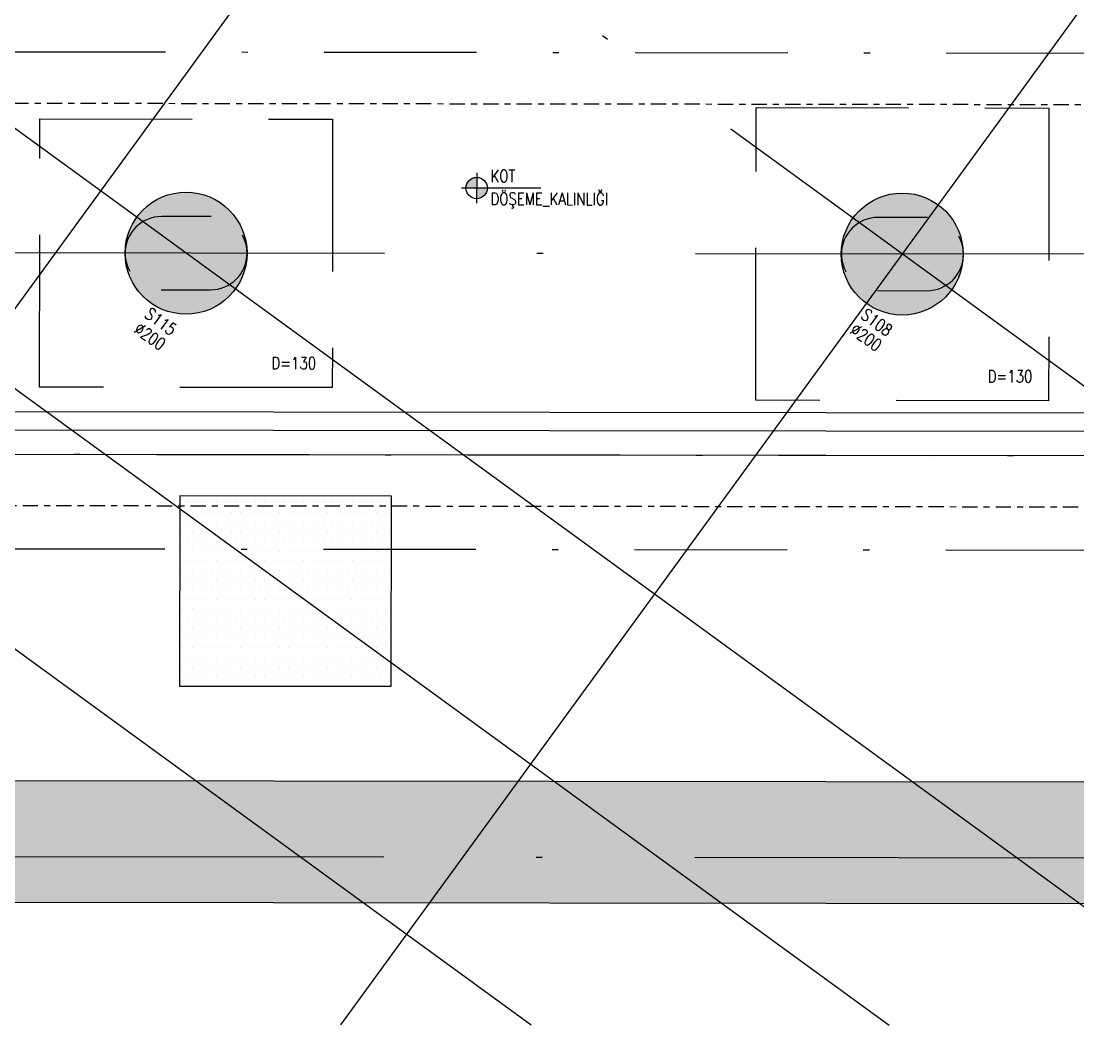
# Model space of a CAD drawing. Header units: millimetres. Extents: x 400382 to 401267, y 4543945 to 4544126.
# Drawn here: x 400757.99 to 400775.31, y 4544005.85 to 4544022.35 of the extents above; entities that cross this region are included whole.
import ezdxf

# ---------------------------------------------------------------- set-up
doc = ezdxf.new("R2010")
doc.units = ezdxf.units.MM
for name, pattern in [('AKS', [3, 2.5, -0.25, 0, -0.25]), ('CENTER', [2, 1.25, -0.25, 0.25, -0.25]), ('DASHDOT2', [0.5, 0.25, -0.125, 0, -0.125]), ('HIDDEN', [0.375, 0.25, -0.125])]:
    doc.linetypes.add(name, pattern=pattern)
for name, color, linetype in [('aks prota', 2, 'AKS'), ('kiriş prota', 6, 'Continuous'), ('kolon prota', 1, 'Continuous'), ('kolon tarama prota', 252, 'Continuous'), ('lkolon prota', 4, 'Continuous'), ('perde prota', 1, 'Continuous'), ('PRT-AL-TUNEL_EKSENI', 14, 'DASHDOT2'), ('skesit prota', 7, 'Continuous'), ('st-s_level (kot)', 6, 'Continuous'), ('st-s_levelmark (kot işareti)', 4, 'Continuous'), ('temel prota', 6, 'Continuous'), ('tkolon prota', 6, 'Continuous')]:
    doc.layers.add(name, color=color, linetype=linetype)
doc.styles.add('OLCU', font='romanstw.shx')
doc.styles.add('tkolon', font='romanstw.shx')

msp = doc.modelspace()

# ---------------------------------------------------------------- hatches: boundary and pattern name
at = {"layer": 'kolon tarama prota'}
h = msp.add_hatch(color=256, dxfattribs=at)
h.dxf.hatch_style = 1
h.paths.add_polyline_path([(400803.72632, 4544009.33707), (400715.93468, 4544073.28909), (400690.79298, 4544038.77523), (400692.00541, 4544037.89203), (400705.8401, 4544027.81608), (400705.82967, 4544017.50939), (400720.00495, 4544017.49169), (400733.14296, 4544007.9252), (400805.78903, 4544007.83448)])
h.paths.add_polyline_path([(400733.45489, 4544009.92483), (400720.72959, 4544019.1908), (400707.52936, 4544019.20728), (400707.54135, 4544028.80376), (400693.46935, 4544039.05249), (400716.49142, 4544070.65657), (400799.97638, 4544009.84175)], flags=16)
h.paths.add_polyline_path([(400750.0006, 4544017.95423), (400750.00216, 4544019.20424), (400747.90215, 4544019.20686), (400747.90058, 4544017.95685), (400746.43136, 4544017.95869), (400746.4411, 4544025.75874), (400750.64986, 4544025.75349), (400750.6483, 4544024.50348), (400752.74831, 4544024.50085), (400752.74935, 4544025.75086), (400762.30539, 4544025.73893), (400762.30436, 4544024.48873), (400764.03966, 4544024.48656), (400764.03148, 4544017.93671), (400761.73966, 4544017.93957), (400761.74122, 4544019.18958), (400759.64121, 4544019.1922), (400759.63964, 4544017.94219)], flags=0)
h.paths.add_polyline_path([(400750.30098, 4544018.25386), (400750.30254, 4544019.50387), (400747.60252, 4544019.50724), (400747.60096, 4544018.25723), (400746.73174, 4544018.25832), (400746.74073, 4544025.45836), (400750.34948, 4544025.45386), (400750.34792, 4544024.20385), (400753.04794, 4544024.20048), (400753.0495, 4544025.45049), (400762.00554, 4544025.4393), (400762.00398, 4544024.1891), (400763.73928, 4544024.18693), (400763.73185, 4544018.23709), (400762.04004, 4544018.2392), (400762.0416, 4544019.48921), (400759.34158, 4544019.49258), (400759.34002, 4544018.24257)], flags=0)
h.paths.add_polyline_path([(400728.48066, 4544057.22162), (400728.23818, 4544057.39825), (400729.41578, 4544059.01483), (400729.65826, 4544058.83819)], flags=0)
h = msp.add_hatch(color=256, dxfattribs=at)
h.dxf.hatch_style = 1
edge = h.paths.add_edge_path()
edge.add_arc((400760.69026, 4544018.54089), 1.00001, -0.071553, 359.928447)
h = msp.add_hatch(color=256, dxfattribs=at)
h.dxf.hatch_style = 1
edge = h.paths.add_edge_path()
edge.add_arc((400772.42921, 4544018.52631), 1.00001, -0.071553, 359.928447)
at = {"layer": 'st-s_levelmark (kot işareti)'}
h = msp.add_hatch(color=256, dxfattribs=at)
h.paths.add_polyline_path([(400765.45397, 4544019.7842, 0.41421356), (400765.27875, 4544019.60941), (400765.45376, 4544019.6092)])
h.paths.add_polyline_path([(400765.62876, 4544019.60898), (400765.45376, 4544019.6092), (400765.45354, 4544019.4342, 0.41421356)])

# ---------------------------------------------------------------- linework, layer by layer
at = {"layer": 'aks prota', "ltscale": 10}
for p, q in [((400789.82487, 4544005.8544), (400706.71276, 4544066.39761)), ((400778.08581, 4544005.86906), (400702.65004, 4544060.82042)), ((400772.21628, 4544005.87639), (400700.61869, 4544058.03182)), ((400766.34675, 4544005.88372), (400698.58733, 4544055.24323)), ((400749.3451, 4544005.90495), (400771.00895, 4544035.64451)), ((400763.22623, 4544005.88761), (400780.08603, 4544029.03229)), ((400824.14171, 4544018.46165), (400660.94774, 4544018.66545)), ((400824.12934, 4544008.56158), (400660.93537, 4544008.76538))]:
    msp.add_line(p, q, dxfattribs=at)
at = {"layer": 'kiriş prota'}
msp.add_line((400665.99264, 4544015.35912), (400817.49366, 4544015.16992), dxfattribs=at)
at = {"layer": 'kolon prota', "color": 5, "linetype": 'HIDDEN', "ltscale": 5}
for p, q in [((400761.09101, 4544019.14039), (400760.29101, 4544019.14139)), ((400772.83361, 4544019.12573), (400772.0336, 4544019.12673)), ((400760.28951, 4544017.94138), (400761.08951, 4544017.94038)), ((400772.0321, 4544017.92672), (400772.83211, 4544017.92572))]:
    msp.add_line(p, q, dxfattribs=at)
at = {"layer": 'kolon prota', "color": 1}
for centre in [(400760.69026, 4544018.54089), (400772.42921, 4544018.52631)]:
    msp.add_circle(centre, 1.00001, dxfattribs=at)
at = {"layer": 'kolon prota', "color": 5, "linetype": 'HIDDEN', "ltscale": 5}
for centre, start, end in [((400760.29026, 4544018.54139), 89.928447, 269.928447), ((400761.09026, 4544018.54039), 269.928447, 89.928447), ((400772.03285, 4544018.52672), 89.928447, 269.928447), ((400772.83286, 4544018.52572), 269.928447, 89.928447)]:
    msp.add_arc(centre, 0.6, start, end, dxfattribs=at)
at = {"layer": 'kolon tarama prota', "color": 2, "linetype": 'Continuous'}
for p, q in [((400760.71324, 4544014.45288), (400760.71324, 4544014.45288)), ((400760.87199, 4544014.45268), (400760.87199, 4544014.45268)), ((400761.03074, 4544014.45248), (400761.03074, 4544014.45248)), ((400761.18949, 4544014.45228), (400761.18949, 4544014.45228)), ((400761.34824, 4544014.45208), (400761.34824, 4544014.45208)), ((400761.50699, 4544014.45189), (400761.50699, 4544014.45189)), ((400761.66574, 4544014.45169), (400761.66574, 4544014.45169)), ((400761.8245, 4544014.45149), (400761.8245, 4544014.45149)), ((400761.98325, 4544014.45129), (400761.98325, 4544014.45129)), ((400762.142, 4544014.45109), (400762.142, 4544014.45109)), ((400762.30075, 4544014.45089), (400762.30075, 4544014.45089)), ((400762.4595, 4544014.4507), (400762.4595, 4544014.4507)), ((400762.61825, 4544014.4505), (400762.61825, 4544014.4505)), ((400762.777, 4544014.4503), (400762.777, 4544014.4503)), ((400762.93575, 4544014.4501), (400762.93575, 4544014.4501)), ((400763.0945, 4544014.4499), (400763.0945, 4544014.4499)), ((400763.25326, 4544014.4497), (400763.25326, 4544014.4497)), ((400763.41201, 4544014.44951), (400763.41201, 4544014.44951)), ((400763.57076, 4544014.44931), (400763.57076, 4544014.44931)), ((400763.72951, 4544014.44911), (400763.72951, 4544014.44911)), ((400763.88826, 4544014.44891), (400763.88826, 4544014.44891)), ((400764.04701, 4544014.44871), (400764.04701, 4544014.44871)), ((400760.63366, 4544014.29422), (400760.63366, 4544014.29422)), ((400760.79242, 4544014.29403), (400760.79242, 4544014.29403)), ((400760.95117, 4544014.29383), (400760.95117, 4544014.29383)), ((400761.10992, 4544014.29363), (400761.10992, 4544014.29363)), ((400761.26867, 4544014.29343), (400761.26867, 4544014.29343)), ((400761.42742, 4544014.29323), (400761.42742, 4544014.29323)), ((400761.58617, 4544014.29304), (400761.58617, 4544014.29304)), ((400761.74492, 4544014.29284), (400761.74492, 4544014.29284)), ((400761.90367, 4544014.29264), (400761.90367, 4544014.29264)), ((400762.06242, 4544014.29244), (400762.06242, 4544014.29244)), ((400762.22117, 4544014.29224), (400762.22117, 4544014.29224)), ((400762.37993, 4544014.29204), (400762.37993, 4544014.29204)), ((400762.53868, 4544014.29185), (400762.53868, 4544014.29185)), ((400762.69743, 4544014.29165), (400762.69743, 4544014.29165)), ((400762.85618, 4544014.29145), (400762.85618, 4544014.29145)), ((400763.01493, 4544014.29125), (400763.01493, 4544014.29125)), ((400763.17368, 4544014.29105), (400763.17368, 4544014.29105)), ((400763.33243, 4544014.29085), (400763.33243, 4544014.29085)), ((400763.49118, 4544014.29066), (400763.49118, 4544014.29066)), ((400763.64993, 4544014.29046), (400763.64993, 4544014.29046)), ((400763.80869, 4544014.29026), (400763.80869, 4544014.29026)), ((400763.96744, 4544014.29006), (400763.96744, 4544014.29006)), ((400760.71284, 4544014.13537), (400760.71284, 4544014.13537)), ((400760.87159, 4544014.13518), (400760.87159, 4544014.13518)), ((400761.03034, 4544014.13498), (400761.03034, 4544014.13498)), ((400761.18909, 4544014.13478), (400761.18909, 4544014.13478)), ((400761.34785, 4544014.13458), (400761.34785, 4544014.13458)), ((400761.5066, 4544014.13438), (400761.5066, 4544014.13438)), ((400761.66535, 4544014.13418), (400761.66535, 4544014.13418)), ((400761.8241, 4544014.13399), (400761.8241, 4544014.13399)), ((400761.98285, 4544014.13379), (400761.98285, 4544014.13379)), ((400762.1416, 4544014.13359), (400762.1416, 4544014.13359)), ((400762.30035, 4544014.13339), (400762.30035, 4544014.13339)), ((400762.4591, 4544014.13319), (400762.4591, 4544014.13319)), ((400762.61785, 4544014.133), (400762.61785, 4544014.133)), ((400762.77661, 4544014.1328), (400762.77661, 4544014.1328)), ((400762.93536, 4544014.1326), (400762.93536, 4544014.1326)), ((400763.09411, 4544014.1324), (400763.09411, 4544014.1324)), ((400763.25286, 4544014.1322), (400763.25286, 4544014.1322)), ((400763.41161, 4544014.132), (400763.41161, 4544014.132)), ((400763.57036, 4544014.13181), (400763.57036, 4544014.13181)), ((400763.72911, 4544014.13161), (400763.72911, 4544014.13161)), ((400763.88786, 4544014.13141), (400763.88786, 4544014.13141)), ((400764.04661, 4544014.13121), (400764.04661, 4544014.13121)), ((400760.63327, 4544013.97672), (400760.63327, 4544013.97672)), ((400760.79202, 4544013.97652), (400760.79202, 4544013.97652)), ((400760.95077, 4544013.97633), (400760.95077, 4544013.97633)), ((400761.10952, 4544013.97613), (400761.10952, 4544013.97613)), ((400761.26827, 4544013.97593), (400761.26827, 4544013.97593)), ((400761.42702, 4544013.97573), (400761.42702, 4544013.97573)), ((400761.58577, 4544013.97553), (400761.58577, 4544013.97553)), ((400761.74453, 4544013.97533), (400761.74453, 4544013.97533)), ((400761.90328, 4544013.97514), (400761.90328, 4544013.97514)), ((400762.06203, 4544013.97494), (400762.06203, 4544013.97494)), ((400762.22078, 4544013.97474), (400762.22078, 4544013.97474)), ((400762.37953, 4544013.97454), (400762.37953, 4544013.97454)), ((400762.53828, 4544013.97434), (400762.53828, 4544013.97434)), ((400762.69703, 4544013.97415), (400762.69703, 4544013.97415)), ((400762.85578, 4544013.97395), (400762.85578, 4544013.97395)), ((400763.01453, 4544013.97375), (400763.01453, 4544013.97375)), ((400763.17328, 4544013.97355), (400763.17328, 4544013.97355)), ((400763.33204, 4544013.97335), (400763.33204, 4544013.97335)), ((400763.49079, 4544013.97315), (400763.49079, 4544013.97315)), ((400763.64954, 4544013.97296), (400763.64954, 4544013.97296)), ((400763.80829, 4544013.97276), (400763.80829, 4544013.97276)), ((400763.96704, 4544013.97256), (400763.96704, 4544013.97256)), ((400760.71245, 4544013.81787), (400760.71245, 4544013.81787)), ((400760.8712, 4544013.81767), (400760.8712, 4544013.81767)), ((400761.02995, 4544013.81748), (400761.02995, 4544013.81748)), ((400761.1887, 4544013.81728), (400761.1887, 4544013.81728)), ((400761.34745, 4544013.81708), (400761.34745, 4544013.81708)), ((400761.5062, 4544013.81688), (400761.5062, 4544013.81688)), ((400761.66495, 4544013.81668), (400761.66495, 4544013.81668)), ((400761.8237, 4544013.81648), (400761.8237, 4544013.81648)), ((400761.98245, 4544013.81629), (400761.98245, 4544013.81629)), ((400762.1412, 4544013.81609), (400762.1412, 4544013.81609)), ((400762.29996, 4544013.81589), (400762.29996, 4544013.81589)), ((400762.45871, 4544013.81569), (400762.45871, 4544013.81569)), ((400762.61746, 4544013.81549), (400762.61746, 4544013.81549)), ((400762.77621, 4544013.8153), (400762.77621, 4544013.8153)), ((400762.93496, 4544013.8151), (400762.93496, 4544013.8151)), ((400763.09371, 4544013.8149), (400763.09371, 4544013.8149)), ((400763.25246, 4544013.8147), (400763.25246, 4544013.8147)), ((400763.41121, 4544013.8145), (400763.41121, 4544013.8145)), ((400763.56996, 4544013.8143), (400763.56996, 4544013.8143)), ((400763.72872, 4544013.81411), (400763.72872, 4544013.81411)), ((400763.88747, 4544013.81391), (400763.88747, 4544013.81391)), ((400764.04622, 4544013.81371), (400764.04622, 4544013.81371)), ((400760.63287, 4544013.65922), (400760.63287, 4544013.65922)), ((400760.71205, 4544013.50037), (400760.71205, 4544013.50037)), ((400760.79162, 4544013.65902), (400760.79162, 4544013.65902)), ((400760.8708, 4544013.50017), (400760.8708, 4544013.50017)), ((400760.95037, 4544013.65882), (400760.95037, 4544013.65882)), ((400761.02955, 4544013.49997), (400761.02955, 4544013.49997)), ((400761.10912, 4544013.65863), (400761.10912, 4544013.65863)), ((400761.1883, 4544013.49978), (400761.1883, 4544013.49978)), ((400761.26788, 4544013.65843), (400761.26788, 4544013.65843)), ((400761.34705, 4544013.49958), (400761.34705, 4544013.49958)), ((400761.42663, 4544013.65823), (400761.42663, 4544013.65823)), ((400761.5058, 4544013.49938), (400761.5058, 4544013.49938)), ((400761.58538, 4544013.65803), (400761.58538, 4544013.65803)), ((400761.66455, 4544013.49918), (400761.66455, 4544013.49918)), ((400761.74413, 4544013.65783), (400761.74413, 4544013.65783)), ((400761.82331, 4544013.49898), (400761.82331, 4544013.49898)), ((400761.90288, 4544013.65763), (400761.90288, 4544013.65763)), ((400761.98206, 4544013.49878), (400761.98206, 4544013.49878)), ((400762.06163, 4544013.65744), (400762.06163, 4544013.65744)), ((400762.14081, 4544013.49859), (400762.14081, 4544013.49859)), ((400762.22038, 4544013.65724), (400762.22038, 4544013.65724)), ((400762.29956, 4544013.49839), (400762.29956, 4544013.49839)), ((400762.37913, 4544013.65704), (400762.37913, 4544013.65704)), ((400762.45831, 4544013.49819), (400762.45831, 4544013.49819)), ((400762.53788, 4544013.65684), (400762.53788, 4544013.65684)), ((400762.61706, 4544013.49799), (400762.61706, 4544013.49799)), ((400762.69664, 4544013.65664), (400762.69664, 4544013.65664)), ((400762.77581, 4544013.49779), (400762.77581, 4544013.49779)), ((400762.85539, 4544013.65644), (400762.85539, 4544013.65644)), ((400762.93456, 4544013.49759), (400762.93456, 4544013.49759)), ((400763.01414, 4544013.65625), (400763.01414, 4544013.65625)), ((400763.09331, 4544013.4974), (400763.09331, 4544013.4974)), ((400763.17289, 4544013.65605), (400763.17289, 4544013.65605)), ((400763.25207, 4544013.4972), (400763.25207, 4544013.4972)), ((400763.33164, 4544013.65585), (400763.33164, 4544013.65585)), ((400763.41082, 4544013.497), (400763.41082, 4544013.497)), ((400763.49039, 4544013.65565), (400763.49039, 4544013.65565)), ((400763.56957, 4544013.4968), (400763.56957, 4544013.4968)), ((400763.64914, 4544013.65545), (400763.64914, 4544013.65545)), ((400763.72832, 4544013.4966), (400763.72832, 4544013.4966)), ((400763.80789, 4544013.65526), (400763.80789, 4544013.65526)), ((400763.88707, 4544013.49641), (400763.88707, 4544013.49641)), ((400763.96664, 4544013.65506), (400763.96664, 4544013.65506)), ((400764.04582, 4544013.49621), (400764.04582, 4544013.49621)), ((400760.63247, 4544013.34172), (400760.63247, 4544013.34172)), ((400760.79123, 4544013.34152), (400760.79123, 4544013.34152)), ((400760.94998, 4544013.34132), (400760.94998, 4544013.34132)), ((400761.10873, 4544013.34112), (400761.10873, 4544013.34112)), ((400761.26748, 4544013.34093), (400761.26748, 4544013.34093)), ((400761.42623, 4544013.34073), (400761.42623, 4544013.34073)), ((400761.58498, 4544013.34053), (400761.58498, 4544013.34053)), ((400761.74373, 4544013.34033), (400761.74373, 4544013.34033)), ((400761.90248, 4544013.34013), (400761.90248, 4544013.34013)), ((400762.06123, 4544013.33993), (400762.06123, 4544013.33993)), ((400762.21999, 4544013.33974), (400762.21999, 4544013.33974)), ((400762.37874, 4544013.33954), (400762.37874, 4544013.33954)), ((400762.53749, 4544013.33934), (400762.53749, 4544013.33934)), ((400762.69624, 4544013.33914), (400762.69624, 4544013.33914)), ((400762.85499, 4544013.33894), (400762.85499, 4544013.33894)), ((400763.01374, 4544013.33874), (400763.01374, 4544013.33874)), ((400763.17249, 4544013.33855), (400763.17249, 4544013.33855)), ((400763.33124, 4544013.33835), (400763.33124, 4544013.33835)), ((400763.48999, 4544013.33815), (400763.48999, 4544013.33815)), ((400763.64875, 4544013.33795), (400763.64875, 4544013.33795)), ((400763.8075, 4544013.33775), (400763.8075, 4544013.33775)), ((400763.96625, 4544013.33755), (400763.96625, 4544013.33755)), ((400760.71165, 4544013.18287), (400760.71165, 4544013.18287)), ((400760.8704, 4544013.18267), (400760.8704, 4544013.18267)), ((400761.02915, 4544013.18247), (400761.02915, 4544013.18247)), ((400761.18791, 4544013.18227), (400761.18791, 4544013.18227)), ((400761.34666, 4544013.18208), (400761.34666, 4544013.18208)), ((400761.50541, 4544013.18188), (400761.50541, 4544013.18188)), ((400761.66416, 4544013.18168), (400761.66416, 4544013.18168)), ((400761.82291, 4544013.18148), (400761.82291, 4544013.18148)), ((400761.98166, 4544013.18128), (400761.98166, 4544013.18128)), ((400762.14041, 4544013.18108), (400762.14041, 4544013.18108)), ((400762.29916, 4544013.18089), (400762.29916, 4544013.18089)), ((400762.45791, 4544013.18069), (400762.45791, 4544013.18069)), ((400762.61666, 4544013.18049), (400762.61666, 4544013.18049)), ((400762.77542, 4544013.18029), (400762.77542, 4544013.18029)), ((400762.93417, 4544013.18009), (400762.93417, 4544013.18009)), ((400763.09292, 4544013.17989), (400763.09292, 4544013.17989)), ((400763.25167, 4544013.1797), (400763.25167, 4544013.1797)), ((400763.41042, 4544013.1795), (400763.41042, 4544013.1795)), ((400763.56917, 4544013.1793), (400763.56917, 4544013.1793)), ((400763.72792, 4544013.1791), (400763.72792, 4544013.1791)), ((400763.88667, 4544013.1789), (400763.88667, 4544013.1789)), ((400764.04542, 4544013.1787), (400764.04542, 4544013.1787)), ((400760.63208, 4544013.02422), (400760.63208, 4544013.02422)), ((400760.79083, 4544013.02402), (400760.79083, 4544013.02402)), ((400760.94958, 4544013.02382), (400760.94958, 4544013.02382)), ((400761.10833, 4544013.02362), (400761.10833, 4544013.02362)), ((400761.26708, 4544013.02342), (400761.26708, 4544013.02342)), ((400761.42583, 4544013.02322), (400761.42583, 4544013.02322)), ((400761.58458, 4544013.02303), (400761.58458, 4544013.02303)), ((400761.74334, 4544013.02283), (400761.74334, 4544013.02283)), ((400761.90209, 4544013.02263), (400761.90209, 4544013.02263)), ((400762.06084, 4544013.02243), (400762.06084, 4544013.02243)), ((400762.21959, 4544013.02223), (400762.21959, 4544013.02223)), ((400762.37834, 4544013.02204), (400762.37834, 4544013.02204)), ((400762.53709, 4544013.02184), (400762.53709, 4544013.02184)), ((400762.69584, 4544013.02164), (400762.69584, 4544013.02164)), ((400762.85459, 4544013.02144), (400762.85459, 4544013.02144)), ((400763.01334, 4544013.02124), (400763.01334, 4544013.02124)), ((400763.1721, 4544013.02104), (400763.1721, 4544013.02104)), ((400763.33085, 4544013.02085), (400763.33085, 4544013.02085)), ((400763.4896, 4544013.02065), (400763.4896, 4544013.02065)), ((400763.64835, 4544013.02045), (400763.64835, 4544013.02045)), ((400763.8071, 4544013.02025), (400763.8071, 4544013.02025)), ((400763.96585, 4544013.02005), (400763.96585, 4544013.02005)), ((400760.71126, 4544012.86537), (400760.71126, 4544012.86537)), ((400760.87001, 4544012.86517), (400760.87001, 4544012.86517)), ((400761.02876, 4544012.86497), (400761.02876, 4544012.86497)), ((400761.18751, 4544012.86477), (400761.18751, 4544012.86477)), ((400761.34626, 4544012.86457), (400761.34626, 4544012.86457)), ((400761.50501, 4544012.86437), (400761.50501, 4544012.86437)), ((400761.66376, 4544012.86418), (400761.66376, 4544012.86418)), ((400761.82251, 4544012.86398), (400761.82251, 4544012.86398)), ((400761.98126, 4544012.86378), (400761.98126, 4544012.86378)), ((400762.14002, 4544012.86358), (400762.14002, 4544012.86358)), ((400762.29877, 4544012.86338), (400762.29877, 4544012.86338)), ((400762.45752, 4544012.86319), (400762.45752, 4544012.86319)), ((400762.61627, 4544012.86299), (400762.61627, 4544012.86299)), ((400762.77502, 4544012.86279), (400762.77502, 4544012.86279)), ((400762.93377, 4544012.86259), (400762.93377, 4544012.86259)), ((400763.09252, 4544012.86239), (400763.09252, 4544012.86239)), ((400763.25127, 4544012.86219), (400763.25127, 4544012.86219)), ((400763.41002, 4544012.862), (400763.41002, 4544012.862)), ((400763.56877, 4544012.8618), (400763.56877, 4544012.8618)), ((400763.72753, 4544012.8616), (400763.72753, 4544012.8616)), ((400763.88628, 4544012.8614), (400763.88628, 4544012.8614)), ((400764.04503, 4544012.8612), (400764.04503, 4544012.8612)), ((400760.63168, 4544012.70671), (400760.63168, 4544012.70671)), ((400760.79043, 4544012.70652), (400760.79043, 4544012.70652)), ((400760.94918, 4544012.70632), (400760.94918, 4544012.70632)), ((400761.10793, 4544012.70612), (400761.10793, 4544012.70612)), ((400761.26669, 4544012.70592), (400761.26669, 4544012.70592)), ((400761.42544, 4544012.70572), (400761.42544, 4544012.70572)), ((400761.58419, 4544012.70552), (400761.58419, 4544012.70552)), ((400761.74294, 4544012.70533), (400761.74294, 4544012.70533)), ((400761.90169, 4544012.70513), (400761.90169, 4544012.70513)), ((400762.06044, 4544012.70493), (400762.06044, 4544012.70493)), ((400762.21919, 4544012.70473), (400762.21919, 4544012.70473)), ((400762.37794, 4544012.70453), (400762.37794, 4544012.70453)), ((400762.53669, 4544012.70433), (400762.53669, 4544012.70433)), ((400762.69545, 4544012.70414), (400762.69545, 4544012.70414)), ((400762.8542, 4544012.70394), (400762.8542, 4544012.70394)), ((400763.01295, 4544012.70374), (400763.01295, 4544012.70374)), ((400763.1717, 4544012.70354), (400763.1717, 4544012.70354)), ((400763.33045, 4544012.70334), (400763.33045, 4544012.70334)), ((400763.4892, 4544012.70315), (400763.4892, 4544012.70315)), ((400763.64795, 4544012.70295), (400763.64795, 4544012.70295)), ((400763.8067, 4544012.70275), (400763.8067, 4544012.70275)), ((400763.96545, 4544012.70255), (400763.96545, 4544012.70255)), ((400760.71086, 4544012.54786), (400760.71086, 4544012.54786)), ((400760.86961, 4544012.54767), (400760.86961, 4544012.54767)), ((400761.02836, 4544012.54747), (400761.02836, 4544012.54747)), ((400761.18711, 4544012.54727), (400761.18711, 4544012.54727)), ((400761.34586, 4544012.54707), (400761.34586, 4544012.54707)), ((400761.50461, 4544012.54687), (400761.50461, 4544012.54687)), ((400761.66337, 4544012.54667), (400761.66337, 4544012.54667)), ((400761.82212, 4544012.54648), (400761.82212, 4544012.54648)), ((400761.98087, 4544012.54628), (400761.98087, 4544012.54628)), ((400762.13962, 4544012.54608), (400762.13962, 4544012.54608)), ((400762.29837, 4544012.54588), (400762.29837, 4544012.54588)), ((400762.45712, 4544012.54568), (400762.45712, 4544012.54568)), ((400762.61587, 4544012.54548), (400762.61587, 4544012.54548)), ((400762.77462, 4544012.54529), (400762.77462, 4544012.54529)), ((400762.93337, 4544012.54509), (400762.93337, 4544012.54509)), ((400763.09213, 4544012.54489), (400763.09213, 4544012.54489)), ((400763.25088, 4544012.54469), (400763.25088, 4544012.54469)), ((400763.40963, 4544012.54449), (400763.40963, 4544012.54449)), ((400763.56838, 4544012.5443), (400763.56838, 4544012.5443)), ((400763.72713, 4544012.5441), (400763.72713, 4544012.5441)), ((400763.88588, 4544012.5439), (400763.88588, 4544012.5439)), ((400764.04463, 4544012.5437), (400764.04463, 4544012.5437)), ((400760.63129, 4544012.38921), (400760.63129, 4544012.38921)), ((400760.79004, 4544012.38901), (400760.79004, 4544012.38901)), ((400760.94879, 4544012.38882), (400760.94879, 4544012.38882)), ((400761.10754, 4544012.38862), (400761.10754, 4544012.38862)), ((400761.26629, 4544012.38842), (400761.26629, 4544012.38842)), ((400761.42504, 4544012.38822), (400761.42504, 4544012.38822)), ((400761.58379, 4544012.38802), (400761.58379, 4544012.38802)), ((400761.74254, 4544012.38782), (400761.74254, 4544012.38782)), ((400761.90129, 4544012.38763), (400761.90129, 4544012.38763)), ((400762.06004, 4544012.38743), (400762.06004, 4544012.38743)), ((400762.2188, 4544012.38723), (400762.2188, 4544012.38723)), ((400762.37755, 4544012.38703), (400762.37755, 4544012.38703)), ((400762.5363, 4544012.38683), (400762.5363, 4544012.38683)), ((400762.69505, 4544012.38663), (400762.69505, 4544012.38663)), ((400762.8538, 4544012.38644), (400762.8538, 4544012.38644)), ((400763.01255, 4544012.38624), (400763.01255, 4544012.38624)), ((400763.1713, 4544012.38604), (400763.1713, 4544012.38604)), ((400763.33005, 4544012.38584), (400763.33005, 4544012.38584)), ((400763.4888, 4544012.38564), (400763.4888, 4544012.38564)), ((400763.64756, 4544012.38545), (400763.64756, 4544012.38545)), ((400763.80631, 4544012.38525), (400763.80631, 4544012.38525)), ((400763.96506, 4544012.38505), (400763.96506, 4544012.38505)), ((400760.71046, 4544012.23036), (400760.71046, 4544012.23036)), ((400760.86921, 4544012.23016), (400760.86921, 4544012.23016)), ((400761.02796, 4544012.22997), (400761.02796, 4544012.22997)), ((400761.18672, 4544012.22977), (400761.18672, 4544012.22977)), ((400761.34547, 4544012.22957), (400761.34547, 4544012.22957)), ((400761.50422, 4544012.22937), (400761.50422, 4544012.22937)), ((400761.66297, 4544012.22917), (400761.66297, 4544012.22917)), ((400761.82172, 4544012.22897), (400761.82172, 4544012.22897)), ((400761.98047, 4544012.22878), (400761.98047, 4544012.22878)), ((400762.13922, 4544012.22858), (400762.13922, 4544012.22858)), ((400762.29797, 4544012.22838), (400762.29797, 4544012.22838)), ((400762.45672, 4544012.22818), (400762.45672, 4544012.22818)), ((400762.61548, 4544012.22798), (400762.61548, 4544012.22798)), ((400762.77423, 4544012.22778), (400762.77423, 4544012.22778)), ((400762.93298, 4544012.22759), (400762.93298, 4544012.22759)), ((400763.09173, 4544012.22739), (400763.09173, 4544012.22739)), ((400763.25048, 4544012.22719), (400763.25048, 4544012.22719)), ((400763.40923, 4544012.22699), (400763.40923, 4544012.22699)), ((400763.56798, 4544012.22679), (400763.56798, 4544012.22679)), ((400763.72673, 4544012.22659), (400763.72673, 4544012.22659)), ((400763.88548, 4544012.2264), (400763.88548, 4544012.2264)), ((400764.04423, 4544012.2262), (400764.04423, 4544012.2262)), ((400760.63089, 4544012.07171), (400760.63089, 4544012.07171)), ((400760.78964, 4544012.07151), (400760.78964, 4544012.07151)), ((400760.94839, 4544012.07131), (400760.94839, 4544012.07131)), ((400761.10714, 4544012.07111), (400761.10714, 4544012.07111)), ((400761.26589, 4544012.07092), (400761.26589, 4544012.07092)), ((400761.42464, 4544012.07072), (400761.42464, 4544012.07072)), ((400761.5834, 4544012.07052), (400761.5834, 4544012.07052)), ((400761.74215, 4544012.07032), (400761.74215, 4544012.07032)), ((400761.9009, 4544012.07012), (400761.9009, 4544012.07012)), ((400762.05965, 4544012.06993), (400762.05965, 4544012.06993)), ((400762.2184, 4544012.06973), (400762.2184, 4544012.06973)), ((400762.37715, 4544012.06953), (400762.37715, 4544012.06953)), ((400762.5359, 4544012.06933), (400762.5359, 4544012.06933)), ((400762.69465, 4544012.06913), (400762.69465, 4544012.06913)), ((400762.8534, 4544012.06893), (400762.8534, 4544012.06893)), ((400763.01215, 4544012.06874), (400763.01215, 4544012.06874)), ((400763.17091, 4544012.06854), (400763.17091, 4544012.06854)), ((400763.32966, 4544012.06834), (400763.32966, 4544012.06834)), ((400763.48841, 4544012.06814), (400763.48841, 4544012.06814)), ((400763.64716, 4544012.06794), (400763.64716, 4544012.06794)), ((400763.80591, 4544012.06774), (400763.80591, 4544012.06774)), ((400763.96466, 4544012.06755), (400763.96466, 4544012.06755)), ((400760.71007, 4544011.91286), (400760.71007, 4544011.91286)), ((400760.86882, 4544011.91266), (400760.86882, 4544011.91266)), ((400761.02757, 4544011.91246), (400761.02757, 4544011.91246)), ((400761.18632, 4544011.91226), (400761.18632, 4544011.91226)), ((400761.34507, 4544011.91207), (400761.34507, 4544011.91207)), ((400761.50382, 4544011.91187), (400761.50382, 4544011.91187)), ((400761.66257, 4544011.91167), (400761.66257, 4544011.91167)), ((400761.82132, 4544011.91147), (400761.82132, 4544011.91147)), ((400761.98007, 4544011.91127), (400761.98007, 4544011.91127)), ((400762.13883, 4544011.91108), (400762.13883, 4544011.91108)), ((400762.29758, 4544011.91088), (400762.29758, 4544011.91088)), ((400762.45633, 4544011.91068), (400762.45633, 4544011.91068)), ((400762.61508, 4544011.91048), (400762.61508, 4544011.91048)), ((400762.77383, 4544011.91028), (400762.77383, 4544011.91028)), ((400762.93258, 4544011.91008), (400762.93258, 4544011.91008)), ((400763.09133, 4544011.90989), (400763.09133, 4544011.90989)), ((400763.25008, 4544011.90969), (400763.25008, 4544011.90969)), ((400763.40883, 4544011.90949), (400763.40883, 4544011.90949)), ((400763.56759, 4544011.90929), (400763.56759, 4544011.90929)), ((400763.72634, 4544011.90909), (400763.72634, 4544011.90909)), ((400763.88509, 4544011.90889), (400763.88509, 4544011.90889)), ((400764.04384, 4544011.9087), (400764.04384, 4544011.9087)), ((400760.63049, 4544011.75421), (400760.63049, 4544011.75421)), ((400760.70967, 4544011.59536), (400760.70967, 4544011.59536)), ((400760.78924, 4544011.75401), (400760.78924, 4544011.75401)), ((400760.86842, 4544011.59516), (400760.86842, 4544011.59516)), ((400760.94799, 4544011.75381), (400760.94799, 4544011.75381)), ((400761.02717, 4544011.59496), (400761.02717, 4544011.59496)), ((400761.10675, 4544011.75361), (400761.10675, 4544011.75361)), ((400761.18592, 4544011.59476), (400761.18592, 4544011.59476)), ((400761.2655, 4544011.75341), (400761.2655, 4544011.75341)), ((400761.34467, 4544011.59456), (400761.34467, 4544011.59456)), ((400761.42425, 4544011.75322), (400761.42425, 4544011.75322)), ((400761.50342, 4544011.59437), (400761.50342, 4544011.59437)), ((400761.583, 4544011.75302), (400761.583, 4544011.75302)), ((400761.66218, 4544011.59417), (400761.66218, 4544011.59417)), ((400761.74175, 4544011.75282), (400761.74175, 4544011.75282)), ((400761.82093, 4544011.59397), (400761.82093, 4544011.59397)), ((400761.9005, 4544011.75262), (400761.9005, 4544011.75262)), ((400761.97968, 4544011.59377), (400761.97968, 4544011.59377)), ((400762.05925, 4544011.75242), (400762.05925, 4544011.75242)), ((400762.13843, 4544011.59357), (400762.13843, 4544011.59357)), ((400762.218, 4544011.75223), (400762.218, 4544011.75223)), ((400762.29718, 4544011.59337), (400762.29718, 4544011.59337)), ((400762.37675, 4544011.75203), (400762.37675, 4544011.75203)), ((400762.45593, 4544011.59318), (400762.45593, 4544011.59318)), ((400762.53551, 4544011.75183), (400762.53551, 4544011.75183)), ((400762.61468, 4544011.59298), (400762.61468, 4544011.59298)), ((400762.69426, 4544011.75163), (400762.69426, 4544011.75163)), ((400762.77343, 4544011.59278), (400762.77343, 4544011.59278)), ((400762.85301, 4544011.75143), (400762.85301, 4544011.75143)), ((400762.93218, 4544011.59258), (400762.93218, 4544011.59258)), ((400763.01176, 4544011.75123), (400763.01176, 4544011.75123)), ((400763.09094, 4544011.59238), (400763.09094, 4544011.59238)), ((400763.17051, 4544011.75104), (400763.17051, 4544011.75104)), ((400763.24969, 4544011.59219), (400763.24969, 4544011.59219)), ((400763.32926, 4544011.75084), (400763.32926, 4544011.75084)), ((400763.40844, 4544011.59199), (400763.40844, 4544011.59199)), ((400763.48801, 4544011.75064), (400763.48801, 4544011.75064)), ((400763.56719, 4544011.59179), (400763.56719, 4544011.59179)), ((400763.64676, 4544011.75044), (400763.64676, 4544011.75044)), ((400763.72594, 4544011.59159), (400763.72594, 4544011.59159)), ((400763.80551, 4544011.75024), (400763.80551, 4544011.75024)), ((400763.88469, 4544011.59139), (400763.88469, 4544011.59139)), ((400763.96426, 4544011.75004), (400763.96426, 4544011.75004)), ((400764.04344, 4544011.59119), (400764.04344, 4544011.59119))]:
    msp.add_line(p, q, dxfattribs=at)
at = {"layer": 'perde prota'}
for p, q in [((400733.45489, 4544009.92483), (400799.97638, 4544009.84175)), ((400805.78903, 4544007.83448), (400733.14296, 4544007.9252))]:
    msp.add_line(p, q, dxfattribs=at)
at = {"layer": 'PRT-AL-TUNEL_EKSENI', "ltscale": 10}
for p, q in [((400660.95186, 4544021.96547), (400824.14583, 4544021.76167)), ((400658.20408, 4544015.36885), (400821.39805, 4544015.16505)), ((400660.94168, 4544013.81542), (400824.13565, 4544013.61161))]:
    msp.add_line(p, q, dxfattribs=at)
at = {"layer": 'skesit prota', "linetype": 'CENTER', "ltscale": 0.2}
for p, q in [((400657.75932, 4544021.1263), (400820.32565, 4544020.92328)), ((400722.26236, 4544014.44816), (400801.22832, 4544014.34954))]:
    msp.add_line(p, q, dxfattribs=at)
at = {"layer": 'st-s_levelmark (kot işareti)'}
for p, q in [((400765.45407, 4544019.8592), (400765.45344, 4544019.35919)), ((400766.50376, 4544019.60788), (400765.20375, 4544019.60951))]:
    msp.add_line(p, q, dxfattribs=at)
msp.add_circle((400765.45376, 4544019.6092), 0.175, dxfattribs=at)
at = {"layer": 'temel prota', "linetype": 'HIDDEN', "ltscale": 10}
for p, q in [((400770.02884, 4544016.1282), (400770.03483, 4544020.92724)), ((400770.03483, 4544020.92724), (400774.83487, 4544020.92124)), ((400774.83487, 4544020.92124), (400774.82887, 4544016.12221)), ((400758.2875, 4544016.34387), (400758.29299, 4544020.7439)), ((400758.29299, 4544020.7439), (400763.09302, 4544020.7379)), ((400763.09302, 4544020.7379), (400763.08753, 4544016.33787)), ((400763.08753, 4544016.33787), (400758.2875, 4544016.34387)), ((400774.82887, 4544016.12221), (400770.02884, 4544016.1282))]:
    msp.add_line(p, q, dxfattribs=at)
at = {"layer": 'temel prota', "color": 5}
for p, q in [((400665.99351, 4544016.05913), (400817.49453, 4544015.86993)), ((400665.99314, 4544015.75912), (400817.49416, 4544015.56992))]:
    msp.add_line(p, q, dxfattribs=at)
at = {"layer": 'temel prota'}
for p, q in [((400760.58546, 4544014.56033), (400760.58156, 4544011.44369)), ((400764.05607, 4544014.55599), (400760.58546, 4544014.56033)), ((400764.05218, 4544011.43935), (400764.05607, 4544014.55599)), ((400760.58156, 4544011.44369), (400764.05218, 4544011.43935))]:
    msp.add_line(p, q, dxfattribs=at)

# ---------------------------------------------------------------- texts
at = {"layer": 'lkolon prota', "style": 'tkolon', "width": 0.8}
for p in [(400759.81777, 4544017.2575), (400771.55666, 4544017.24284)]:
    msp.add_text('%%C200', height=0.200002, rotation=323.928447, dxfattribs=at).set_placement(p)
at = {"layer": 'st-s_level (kot)', "color": 6, "style": 'OLCU', "width": 0.8}
for tag, p, rotation in [('KOT', (400765.68058, 4544019.70671), 359.928449), ('DÖŞEME_KALINLIĞI', (400765.68011, 4544019.33261), 359.928449), ('D=130', (400762.08857, 4544016.63822), 359.928447), ('D=130', (400773.82991, 4544016.42255), 359.928447)]:
    msp.add_attdef(tag, p, '', height=0.2, rotation=rotation, dxfattribs=at)
at = {"layer": 'tkolon prota', "style": 'tkolon', "width": 0.8}
for s, p in [('S115', (400759.99441, 4544017.49999)), ('S108', (400771.7333, 4544017.48533))]:
    msp.add_text(s, height=0.200002, rotation=323.928447, dxfattribs=at).set_placement(p)

doc.saveas('drawing.dxf')
